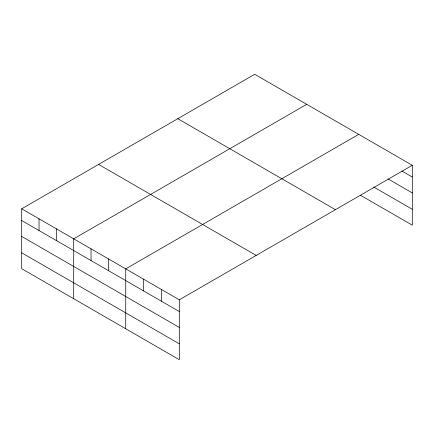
<?xml version="1.0" encoding="UTF-8"?>
<svg xmlns="http://www.w3.org/2000/svg" width="434" height="434" viewBox="0 0 434 434"><rect width="100%" height="100%" fill="white"/><g stroke="black" fill="none" stroke-linecap="round" stroke-linejoin="round"><path stroke-width="0.65" d="M21.7 208.814L179.307 299.807L179.307 359.705L21.7 268.711L21.7 208.814L254.693 74.295L412.3 165.289L412.3 225.186L360.442 195.246M306.702 104.323L73.709 238.841L73.709 298.738M358.712 134.356L125.724 268.868L125.724 328.766M179.307 299.807L412.3 165.289M401.927 171.034L412.3 177.023M388.099 178.944L412.3 192.918M373.696 187.005L412.3 209.291M177.804 118.688L335.411 209.682M98.589 164.421L256.196 255.414M21.7 220.543L179.307 311.536M21.7 236.438L179.307 327.431M21.7 252.816L179.307 343.809M161.448 289.494L161.448 301.223M143.583 279.181L143.583 290.91M108.386 258.859L108.386 270.588M91.048 248.85L91.048 260.579M56.377 228.832L56.377 240.561M39.038 218.823L39.038 230.552"/></g></svg>
